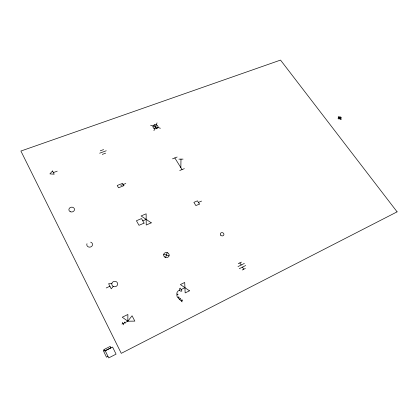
<?xml version="1.0" encoding="UTF-8"?>
<svg xmlns="http://www.w3.org/2000/svg" width="418" height="418" viewBox="0 0 418 418"><rect width="100%" height="100%" fill="white"/><g stroke="black" fill="none" stroke-linecap="round" stroke-linejoin="round"><path stroke-width="0.63" d="M127.824 321.202L127.887 314.472L122.26 317.225L127.824 321.202L134.831 321.113L132.062 315.768L127.824 321.202L121.978 324.091M180.837 167.639L180.989 159.138M165.58 257.457L167.216 252.613M153.934 130.646L157.048 122.882M113.21 286.408L111.225 288.812L108.607 283.702L111.815 283.691M107.969 356.423L106.486 357.181L103.361 350.728L104.84 349.981L108.711 357.912L116.073 354.145L112.599 347.076L105.252 350.791M242.179 270.007L245.382 268.419M239.274 268.69L245.664 265.524M237.973 266.585L244.363 263.434M238.281 263.695L241.473 262.128M181.093 289.554L184.928 287.673M106.198 287.976L109.913 286.252M198.43 202.443L201.57 201.089M142.799 220.835L146.175 219.393M179.714 170.518L184.359 168.642M120.849 185.461L125.802 183.492M172.519 158.856L177.138 157.037M99.651 153.207L106.24 150.767M53.373 172.592L57.224 171.161M102.316 154.394L105.608 153.166M100.299 150.804L103.586 149.592M178.925 159.154L183.047 159.122M150.6 125.233L160.402 128.263M163.746 254.207L169.06 255.853M339.855 117.364L340.534 118.231M338.873 117.771L339.552 118.639M154.32 124.841L156.682 128.655M174.834 157.947L182.039 169.577M239.88 262.912L241.176 265.002M242.477 267.102L243.783 269.208M124.459 322.038L125.134 323.36M122.385 322.33L123.655 324.828M179.583 290.291A1.729 1.63 16.2 0 0 181.919 291.012L180.268 288.091A1.729 1.63 16.2 0 0 179.583 290.291A4.081 3.866 16.6 0 0 178.334 290.86A3.287 3.109 16.3 0 0 177.488 291.722A5.774 5.465 17.4 0 0 176.918 292.919A1.834 1.735 15.6 0 0 176.856 293.666A2.21 2.095 15.7 0 0 177.206 294.565A0.627 0.596 15.2 0 0 177.66 294.836A1.029 0.977 15.2 0 0 177.948 294.836L177.932 294.173A0.747 0.711 15.3 0 0 177.53 294.136A0.852 0.81 15.3 0 0 177.258 294.235A0.637 0.606 15.2 0 0 177.075 294.397A0.941 0.893 15.4 0 0 176.908 294.826A4.028 3.819 16.8 0 0 176.939 295.777A5.538 5.251 17.5 0 0 177.07 296.352A2.696 2.555 16.3 0 0 177.211 296.738A1.714 1.63 15.9 0 0 177.572 297.235A1.923 1.829 16 0 0 178.115 297.611A1.27 1.202 15.9 0 0 178.559 297.731A0.59 0.559 16 0 0 179.103 297.48L179.05 297.031L178.575 296.921A0.622 0.59 16.1 0 0 178.277 297.161A0.888 0.841 16.2 0 0 178.183 297.726A1.05 0.998 16.3 0 0 178.293 298.039A3.229 3.067 17.1 0 0 178.627 298.53A2.289 2.174 16.8 0 0 179.27 299.063A1.432 1.364 16.7 0 0 179.902 299.257A1.087 1.029 16.8 0 0 180.33 299.204A0.533 0.507 16.9 0 0 180.67 298.718L180.273 298.358A0.648 0.617 17.1 0 0 179.724 298.818A0.857 0.815 17.2 0 0 179.703 299.173A1.562 1.484 17.5 0 0 179.907 299.685A2.388 2.268 17.8 0 0 180.357 300.208A2.931 2.785 17.9 0 0 180.701 300.469A3.767 3.579 18 0 0 181.13 300.709A1.886 1.797 17.9 0 0 181.835 300.903A0.747 0.711 18 0 0 182.279 300.803L182.483 300.448A0.564 0.533 18.1 0 0 181.637 299.931A0.679 0.648 18.1 0 0 181.37 300.239A1.071 1.019 18.3 0 0 181.297 300.735A1.594 1.515 18.6 0 0 181.396 301.132A1.426 1.359 18.5 0 0 181.595 301.472A0.92 0.878 18.4 0 0 181.83 301.686A1.338 1.27 18.4 0 0 182.18 301.848M90.654 242.153A2.879 2.555 -7.5 0 1 92.362 245.408A2.879 2.555 -7.5 0 1 88.637 247.001A2.879 2.555 -7.5 0 1 86.996 243.715M52.543 170.978L49.909 173.883L54.204 174.212L52.543 170.978M397.1 211.848L121.272 353.341L20.9 151.044L280.53 60.087L397.1 211.848M110.88 347.807L104.443 351.063L103.758 349.647L110.19 346.402L110.88 347.807M189.469 290.803L185.148 292.934L184.714 282.458L180.404 284.553L189.469 290.803M199.433 204.068L195.88 205.609L193.889 202.354L197.432 200.823L199.433 204.068M151.279 222.836L146.216 225.025L146.133 213.812L141.091 215.954L151.279 222.836M144.079 223.113L138.98 225.307L136.43 220.746L141.519 218.572L144.079 223.113M341.166 119.135L340.294 119.501L338.24 116.868L339.113 116.507L341.166 119.135M340.722 117.003L338 118.132L338.679 118.999L341.401 117.871L340.722 117.003M123.921 185.634L118.513 187.792L117.212 185.472L122.615 183.33L123.921 185.634M153.913 128.305A2.581 2.069 8.5 0 0 158.046 127.176A2.581 2.069 8.5 0 0 154.54 124.773A2.581 2.069 8.5 0 0 153.913 128.305M220.683 235.151A1.834 1.625 21.4 0 0 223.792 235.01A1.834 1.625 21.4 0 0 221.88 232.607A1.834 1.625 21.4 0 0 220.683 235.151M164.661 256.981A2.785 2.55 9.5 0 0 169.149 255.497A2.785 2.55 9.5 0 0 165.392 252.629A2.785 2.55 9.5 0 0 164.661 256.981M70.423 211.759A2.821 2.409 -6.3 0 0 74.508 209.355A2.821 2.409 -6.3 0 0 70.156 207.594A2.821 2.409 -6.3 0 0 70.423 211.759M113.482 286.534A2.942 2.727 -8.7 0 0 117.646 283.723A2.942 2.727 -8.7 0 0 113.027 281.831A2.942 2.727 -8.7 0 0 113.482 286.534"/></g></svg>
